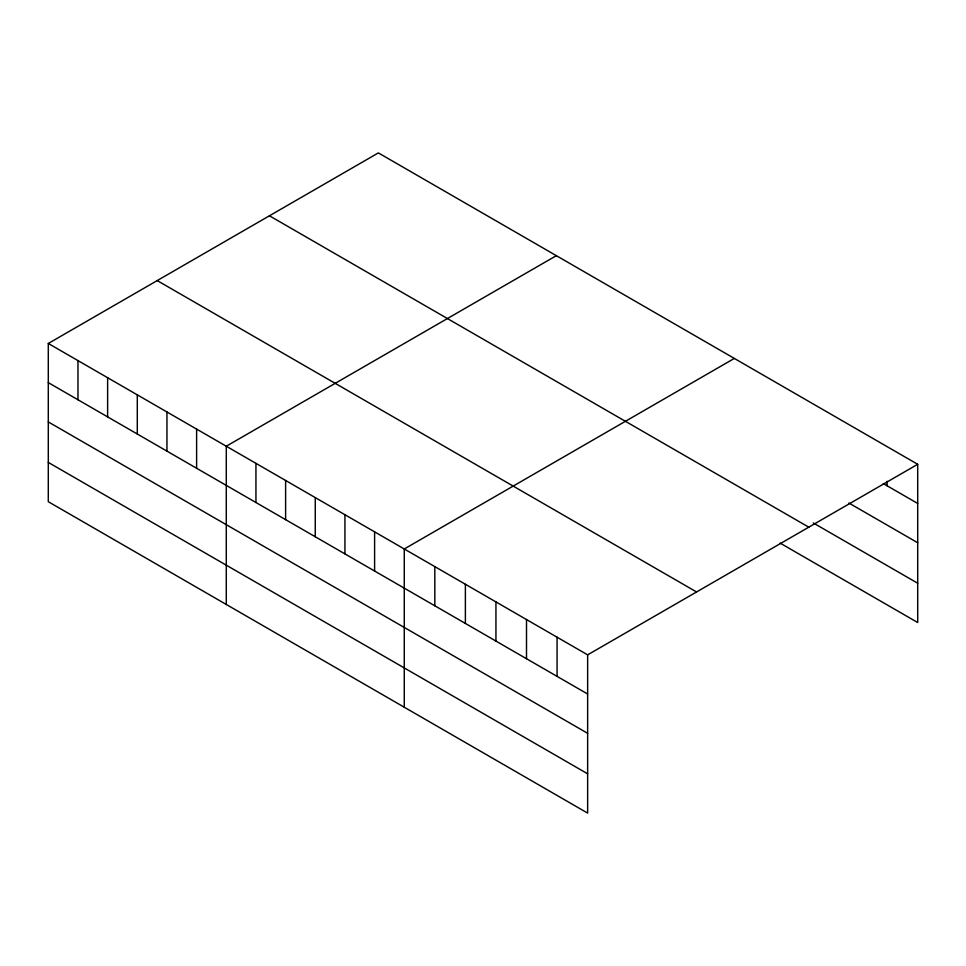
<?xml version="1.0" encoding="UTF-8"?>
<svg xmlns="http://www.w3.org/2000/svg" width="966" height="966" viewBox="0 0 966 966"><rect width="100%" height="100%" fill="white"/><g stroke="black" fill="none" stroke-linecap="round" stroke-linejoin="round"><path stroke-width="1.45" d="M48.3 343.473L587.642 654.851L587.642 813.094L48.3 501.704L48.3 343.473L378.358 152.906L917.7 464.296L917.7 622.527L780.166 543.134M556.344 255.664L226.286 446.22L226.286 604.462M734.329 358.422L404.259 548.978L404.259 707.221M587.642 654.851L917.7 464.296M883.322 483.604L917.7 503.455M848.933 503.045L917.7 542.747M813.275 522.944L917.7 583.235M269.442 215.792L808.784 527.17M157.216 280.587L696.558 591.965M48.3 382.633L587.642 694.023M48.3 421.925L587.642 733.315M48.3 462.412L587.642 773.802M887.138 481.297L887.138 485.813M557.068 637.21L557.068 676.369M526.506 619.556L526.506 658.727M495.944 601.915L495.944 641.086M465.383 584.273L465.383 623.432M434.821 566.631L434.821 605.791M374.603 531.855L374.603 571.027M344.934 514.733L344.934 553.892M315.266 497.599L315.266 536.77M285.61 480.476L285.61 519.648M255.942 463.354L255.942 502.513M196.617 429.097L196.617 468.269M166.949 411.975L166.949 451.134M137.293 394.84L137.293 434.012M107.624 377.718L107.624 416.889M77.968 360.596L77.968 399.755"/></g></svg>
